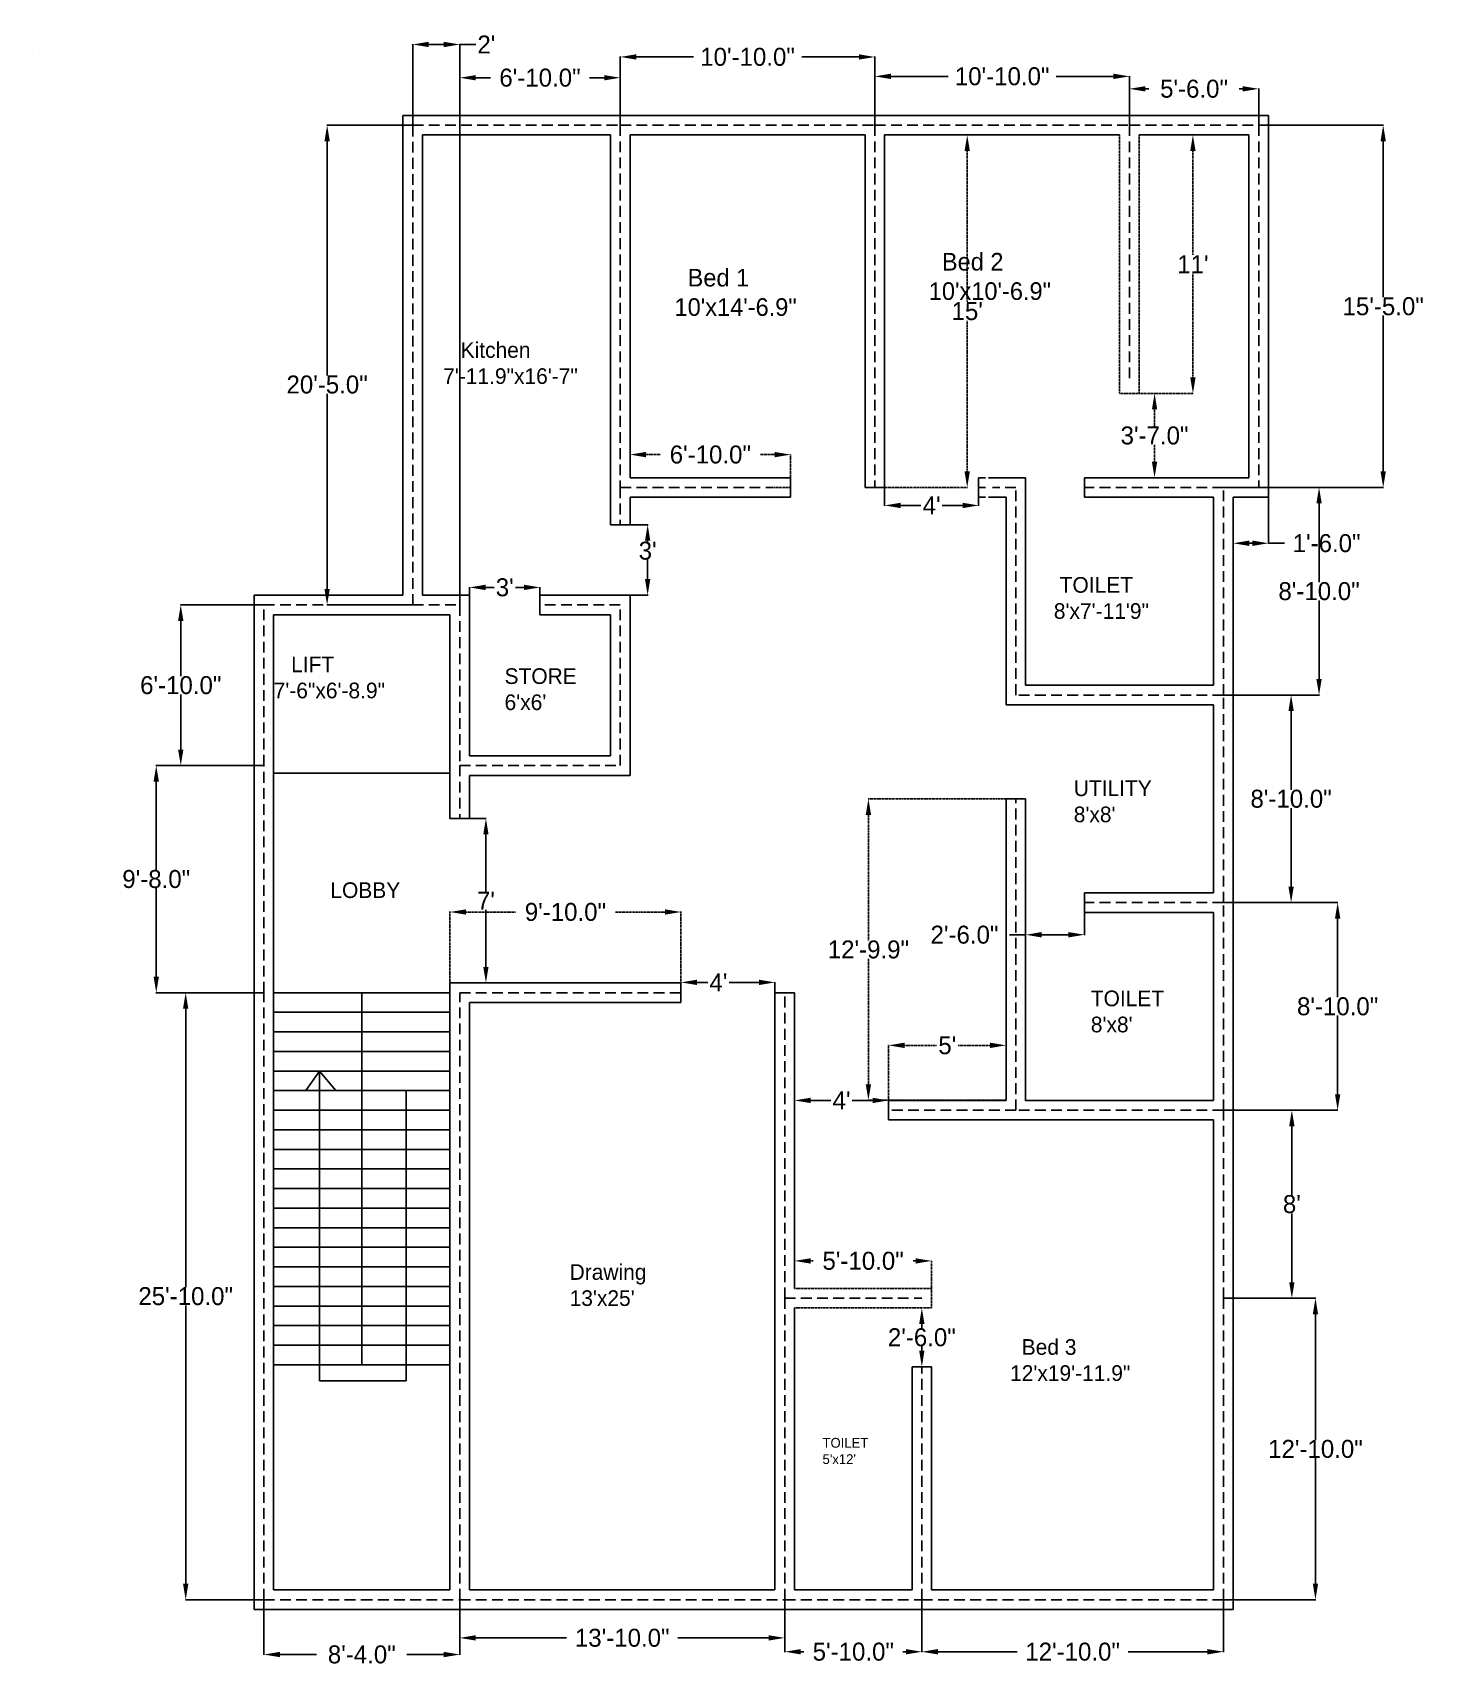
# Model space of a CAD drawing. Header units: inches. Extents: x -116 to 596, y -33 to 801.
import ezdxf

# ---------------------------------------------------------------- set-up
doc = ezdxf.new("R2010")
doc.units = ezdxf.units.IN
doc.header["$MEASUREMENT"] = 0
doc.linetypes.add('DASHED', pattern=[0.75, 0.5, -0.25])
doc.dimstyles.get("Standard").update_dxf_attribs({"dimtxt": 9.18, "dimasz": 8.18, "dimexe": 0.18, "dimexo": 0.0625, "dimgap": 0.09, "dimtad": 0, "dimtih": 1, "dimtoh": 1, "dimdec": 1, "dimzin": 0, "dimdsep": 46, "dimlunit": 3, "dimtxsty": 'Standard', "dimcen": 0.09, "dimadec": 0, "dimazin": 0, "dimtfac": 1, "dimtdec": 1, "dimtofl": 0, "dimtmove": 0, "dimatfit": 3, "dimfxl": 1, "dimtolj": 1, "dimtzin": 0, "dimarcsym": 0})

# ---------------------------------------------------------------- blocks, each defined once
blk = doc.blocks.new('*D1')
at = {"color": 0, "lineweight": -2}
for p, q in [((101.72, 509.28), (101.72, 778.63)), ((109.9, 778.45), (117.38, 778.45)), ((175.54, 778.45), (168.05, 778.45)), ((183.72, 754.28), (183.72, 778.63))]:
    blk.add_line(p, q, dxfattribs=at)
at = {"color": 0}
for points in [[(109.9, 779.81), (109.9, 777.09), (101.72, 778.45)], [(175.54, 779.81), (175.54, 777.09), (183.72, 778.45)]]:
    blk.add_solid(points, dxfattribs=at)
at = {"layer": 'Defpoints', "color": 0}
for p in [(101.72, 778.45), (183.72, 754.22), (101.72, 509.22)]:
    blk.add_point(p, dxfattribs=at)
at = {"color": 0, "insert": (142.72, 778.45), "char_height": 9.18, "attachment_point": 5}
blk.add_mtext('\\A1;6\'-10.0"', dxfattribs=at)
blk = doc.blocks.new('*D2')
at = {"color": 0, "lineweight": -2}
for p, q in [((183.72, 754.35), (183.72, 789.25)), ((191.9, 789.07), (221.09, 789.07)), ((305.54, 789.07), (276.35, 789.07)), ((313.72, 754.28), (313.72, 789.25))]:
    blk.add_line(p, q, dxfattribs=at)
at = {"color": 0}
for points in [[(191.9, 790.43), (191.9, 787.71), (183.72, 789.07)], [(305.54, 790.43), (305.54, 787.71), (313.72, 789.07)]]:
    blk.add_solid(points, dxfattribs=at)
at = {"layer": 'Defpoints', "color": 0}
for p in [(183.72, 789.07), (183.72, 754.28), (313.72, 754.22)]:
    blk.add_point(p, dxfattribs=at)
at = {"color": 0, "insert": (248.72, 789.07), "char_height": 9.18, "attachment_point": 5}
blk.add_mtext('\\A1;10\'-10.0"', dxfattribs=at)
blk = doc.blocks.new('*D3')
at = {"color": 0, "lineweight": -2}
for p, q in [((77.72, 754.28), (77.72, 795.62)), ((85.9, 795.44), (93.54, 795.44)), ((101.72, 509.28), (101.72, 795.62)), ((101.72, 795.44), (109.9, 795.44))]:
    blk.add_line(p, q, dxfattribs=at)
at = {"color": 0}
for points in [[(85.9, 796.81), (85.9, 794.08), (77.72, 795.44)], [(93.54, 796.81), (93.54, 794.08), (101.72, 795.44)]]:
    blk.add_solid(points, dxfattribs=at)
at = {"layer": 'Defpoints', "color": 0}
for p in [(101.72, 795.44), (77.72, 754.22), (101.72, 509.22)]:
    blk.add_point(p, dxfattribs=at)
at = {"color": 0, "insert": (115.34, 795.44), "char_height": 9.18, "attachment_point": 5}
blk.add_mtext("\\A1;2'", dxfattribs=at)
blk = doc.blocks.new('*D4')
at = {"color": 0, "lineweight": -2}
for p, q in [((313.72, 754.28), (313.72, 779.34)), ((321.9, 779.16), (351.09, 779.16)), ((435.54, 779.16), (406.35, 779.16)), ((443.72, 754.28), (443.72, 779.34))]:
    blk.add_line(p, q, dxfattribs=at)
at = {"color": 0}
for points in [[(321.9, 780.52), (321.9, 777.8), (313.72, 779.16)], [(435.54, 780.52), (435.54, 777.8), (443.72, 779.16)]]:
    blk.add_solid(points, dxfattribs=at)
at = {"layer": 'Defpoints', "color": 0}
for p in [(443.72, 779.16), (313.72, 754.22), (443.72, 754.22)]:
    blk.add_point(p, dxfattribs=at)
at = {"color": 0, "insert": (378.72, 779.16), "char_height": 9.18, "attachment_point": 5}
blk.add_mtext('\\A1;10\'-10.0"', dxfattribs=at)
blk = doc.blocks.new('*D5')
at = {"color": 0, "lineweight": -2}
for p, q in [((443.72, 754.35), (443.72, 772.97)), ((451.9, 772.79), (453.68, 772.79)), ((501.54, 772.79), (499.76, 772.79)), ((509.72, 754.28), (509.72, 772.97))]:
    blk.add_line(p, q, dxfattribs=at)
at = {"color": 0}
for points in [[(451.9, 774.15), (451.9, 771.42), (443.72, 772.79)], [(501.54, 774.15), (501.54, 771.42), (509.72, 772.79)]]:
    blk.add_solid(points, dxfattribs=at)
at = {"layer": 'Defpoints', "color": 0}
for p in [(509.72, 772.79), (443.72, 754.28), (509.72, 754.22)]:
    blk.add_point(p, dxfattribs=at)
at = {"color": 0, "insert": (476.72, 772.79), "char_height": 9.18, "attachment_point": 5}
blk.add_mtext('\\A1;5\'-6.0"', dxfattribs=at)
blk = doc.blocks.new('*D6')
at = {"color": 0, "lineweight": -2}
for p, q in [((509.78, 754.22), (573.49, 754.22)), ((573.31, 746.04), (573.31, 666.4)), ((573.31, 577.4), (573.31, 657.04)), ((509.78, 569.22), (573.49, 569.22))]:
    blk.add_line(p, q, dxfattribs=at)
at = {"color": 0}
for points in [[(571.95, 746.04), (574.68, 746.04), (573.31, 754.22)], [(571.95, 577.4), (574.68, 577.4), (573.31, 569.22)]]:
    blk.add_solid(points, dxfattribs=at)
at = {"layer": 'Defpoints', "color": 0}
for p in [(509.72, 754.22), (509.72, 569.22), (573.31, 569.22)]:
    blk.add_point(p, dxfattribs=at)
at = {"color": 0, "insert": (573.31, 661.72), "char_height": 9.18, "attachment_point": 5}
blk.add_mtext('\\A1;15\'-5.0"', dxfattribs=at)
blk = doc.blocks.new('*D7')
at = {"color": 0, "lineweight": -2}
for p, q in [((491.78, 569.22), (540.73, 569.22)), ((540.55, 561.04), (540.55, 520.9)), ((540.55, 471.4), (540.55, 511.54)), ((491.78, 463.22), (540.73, 463.22))]:
    blk.add_line(p, q, dxfattribs=at)
at = {"color": 0}
for points in [[(539.19, 561.04), (541.92, 561.04), (540.55, 569.22)], [(539.19, 471.4), (541.92, 471.4), (540.55, 463.22)]]:
    blk.add_solid(points, dxfattribs=at)
at = {"layer": 'Defpoints', "color": 0}
for p in [(491.72, 569.22), (491.72, 463.22), (540.55, 463.22)]:
    blk.add_point(p, dxfattribs=at)
at = {"color": 0, "insert": (540.55, 516.22), "char_height": 9.18, "attachment_point": 5}
blk.add_mtext('\\A1;8\'-10.0"', dxfattribs=at)
blk = doc.blocks.new('*D8')
at = {"color": 0, "lineweight": -2}
for p, q in [((491.84, 463.22), (526.45, 463.22)), ((526.27, 455.04), (526.27, 414.9)), ((526.27, 365.4), (526.27, 405.54)), ((491.78, 357.22), (526.45, 357.22))]:
    blk.add_line(p, q, dxfattribs=at)
at = {"color": 0}
for points in [[(524.91, 455.04), (527.64, 455.04), (526.27, 463.22)], [(524.91, 365.4), (527.64, 365.4), (526.27, 357.22)]]:
    blk.add_solid(points, dxfattribs=at)
at = {"layer": 'Defpoints', "color": 0}
for p in [(491.78, 463.22), (491.72, 357.22), (526.27, 357.22)]:
    blk.add_point(p, dxfattribs=at)
at = {"color": 0, "insert": (526.27, 410.22), "char_height": 9.18, "attachment_point": 5}
blk.add_mtext('\\A1;8\'-10.0"', dxfattribs=at)
blk = doc.blocks.new('*D9')
at = {"color": 0, "lineweight": -2}
for p, q in [((491.78, 357.22), (550.22, 357.22)), ((550.04, 349.04), (550.04, 308.9)), ((550.04, 259.4), (550.04, 299.54)), ((491.78, 251.22), (550.22, 251.22))]:
    blk.add_line(p, q, dxfattribs=at)
at = {"color": 0}
for points in [[(548.68, 349.04), (551.41, 349.04), (550.04, 357.22)], [(548.68, 259.4), (551.41, 259.4), (550.04, 251.22)]]:
    blk.add_solid(points, dxfattribs=at)
at = {"layer": 'Defpoints', "color": 0}
for p in [(491.72, 357.22), (491.72, 251.22), (550.04, 251.22)]:
    blk.add_point(p, dxfattribs=at)
at = {"color": 0, "insert": (550.04, 304.22), "char_height": 9.18, "attachment_point": 5}
blk.add_mtext('\\A1;8\'-10.0"', dxfattribs=at)
blk = doc.blocks.new('*D10')
at = {"color": 0, "lineweight": -2}
for p, q in [((491.84, 251.22), (526.84, 251.22)), ((526.66, 243.04), (526.66, 207.9)), ((526.66, 163.4), (526.66, 198.54)), ((491.78, 155.22), (526.84, 155.22))]:
    blk.add_line(p, q, dxfattribs=at)
at = {"color": 0}
for points in [[(525.3, 243.04), (528.03, 243.04), (526.66, 251.22)], [(525.3, 163.4), (528.03, 163.4), (526.66, 155.22)]]:
    blk.add_solid(points, dxfattribs=at)
at = {"layer": 'Defpoints', "color": 0}
for p in [(491.78, 251.22), (491.72, 155.22), (526.66, 155.22)]:
    blk.add_point(p, dxfattribs=at)
at = {"color": 0, "insert": (526.66, 203.22), "char_height": 9.18, "attachment_point": 5}
blk.add_mtext("\\A1;8'", dxfattribs=at)
blk = doc.blocks.new('*D11')
at = {"color": 0, "lineweight": -2}
for p, q in [((491.84, 155.22), (538.89, 155.22)), ((538.71, 147.04), (538.71, 82.9)), ((538.71, 9.4), (538.71, 73.54)), ((491.78, 1.22), (538.89, 1.22))]:
    blk.add_line(p, q, dxfattribs=at)
at = {"color": 0}
for points in [[(537.35, 147.04), (540.07, 147.04), (538.71, 155.22)], [(537.35, 9.4), (540.07, 9.4), (538.71, 1.22)]]:
    blk.add_solid(points, dxfattribs=at)
at = {"layer": 'Defpoints', "color": 0}
for p in [(491.78, 155.22), (491.72, 1.22), (538.71, 1.22)]:
    blk.add_point(p, dxfattribs=at)
at = {"color": 0, "insert": (538.71, 78.22), "char_height": 9.18, "attachment_point": 5}
blk.add_mtext('\\A1;12\'-10.0"', dxfattribs=at)
blk = doc.blocks.new('*D12')
at = {"color": 0, "lineweight": -2}
for p, q in [((337.72, 1.16), (337.72, -25.51)), ((491.72, 1.16), (491.72, -25.51)), ((345.9, -25.33), (386.32, -25.33)), ((483.54, -25.33), (443.11, -25.33))]:
    blk.add_line(p, q, dxfattribs=at)
at = {"color": 0}
for points in [[(345.9, -23.96), (345.9, -26.69), (337.72, -25.33)], [(483.54, -23.96), (483.54, -26.69), (491.72, -25.33)]]:
    blk.add_solid(points, dxfattribs=at)
at = {"layer": 'Defpoints', "color": 0}
for p in [(337.72, 1.22), (491.72, 1.22), (491.72, -25.33)]:
    blk.add_point(p, dxfattribs=at)
at = {"color": 0, "insert": (414.72, -25.33), "char_height": 9.18, "attachment_point": 5}
blk.add_mtext('\\A1;12\'-10.0"', dxfattribs=at)
blk = doc.blocks.new('*D13')
at = {"color": 0, "lineweight": -2}
for p, q in [((267.72, 1.16), (267.72, -25.51)), ((337.72, 1.1), (337.72, -25.51)), ((275.9, -25.33), (277.38, -25.33)), ((329.54, -25.33), (328.05, -25.33))]:
    blk.add_line(p, q, dxfattribs=at)
at = {"color": 0}
for points in [[(275.9, -23.96), (275.9, -26.69), (267.72, -25.33)], [(329.54, -23.96), (329.54, -26.69), (337.72, -25.33)]]:
    blk.add_solid(points, dxfattribs=at)
at = {"layer": 'Defpoints', "color": 0}
for p in [(267.72, 1.22), (337.72, 1.16), (337.72, -25.33)]:
    blk.add_point(p, dxfattribs=at)
at = {"color": 0, "insert": (302.72, -25.33), "char_height": 9.18, "attachment_point": 5}
blk.add_mtext('\\A1;5\'-10.0"', dxfattribs=at)
blk = doc.blocks.new('*D14')
at = {"color": 0, "lineweight": -2}
for p, q in [((101.72, 1.16), (101.72, -18.43)), ((267.72, 1.1), (267.72, -18.43)), ((109.9, -18.25), (156.32, -18.25)), ((259.54, -18.25), (213.11, -18.25))]:
    blk.add_line(p, q, dxfattribs=at)
at = {"color": 0}
for points in [[(109.9, -16.89), (109.9, -19.61), (101.72, -18.25)], [(259.54, -16.89), (259.54, -19.61), (267.72, -18.25)]]:
    blk.add_solid(points, dxfattribs=at)
at = {"layer": 'Defpoints', "color": 0}
for p in [(101.72, 1.22), (267.72, 1.16), (267.72, -18.25)]:
    blk.add_point(p, dxfattribs=at)
at = {"color": 0, "insert": (184.72, -18.25), "char_height": 9.18, "attachment_point": 5}
blk.add_mtext('\\A1;13\'-10.0"', dxfattribs=at)
blk = doc.blocks.new('*D15')
at = {"color": 0, "lineweight": -2}
for p, q in [((1.72, 1.16), (1.72, -26.92)), ((101.72, 1.16), (101.72, -26.92)), ((9.9, -26.74), (28.68, -26.74)), ((93.54, -26.74), (74.76, -26.74))]:
    blk.add_line(p, q, dxfattribs=at)
at = {"color": 0}
for points in [[(9.9, -25.38), (9.9, -28.11), (1.72, -26.74)], [(93.54, -25.38), (93.54, -28.11), (101.72, -26.74)]]:
    blk.add_solid(points, dxfattribs=at)
at = {"layer": 'Defpoints', "color": 0}
for p in [(1.72, 1.22), (101.72, 1.22), (101.72, -26.74)]:
    blk.add_point(p, dxfattribs=at)
at = {"color": 0, "insert": (51.72, -26.74), "char_height": 9.18, "attachment_point": 5}
blk.add_mtext('\\A1;8\'-4.0"', dxfattribs=at)
blk = doc.blocks.new('*D16')
at = {"color": 0, "lineweight": -2}
for p, q in [((1.65, 311.22), (-38.38, 311.22)), ((-38.2, 303.04), (-38.2, 160.9)), ((-38.2, 9.4), (-38.2, 151.54)), ((1.65, 1.22), (-38.38, 1.22))]:
    blk.add_line(p, q, dxfattribs=at)
at = {"color": 0}
for points in [[(-39.57, 303.04), (-36.84, 303.04), (-38.2, 311.22)], [(-39.57, 9.4), (-36.84, 9.4), (-38.2, 1.22)]]:
    blk.add_solid(points, dxfattribs=at)
at = {"layer": 'Defpoints', "color": 0}
for p in [(-38.2, 311.22), (1.72, 311.22), (1.72, 1.22)]:
    blk.add_point(p, dxfattribs=at)
at = {"color": 0, "insert": (-38.2, 156.22), "char_height": 9.18, "attachment_point": 5}
blk.add_mtext('\\A1;25\'-10.0"', dxfattribs=at)
blk = doc.blocks.new('*D17')
at = {"color": 0, "lineweight": -2}
for p, q in [((1.65, 427.22), (-53.41, 427.22)), ((-53.23, 419.04), (-53.23, 373.9)), ((-53.23, 319.4), (-53.23, 364.54)), ((1.59, 311.22), (-53.41, 311.22))]:
    blk.add_line(p, q, dxfattribs=at)
at = {"color": 0}
for points in [[(-54.59, 419.04), (-51.86, 419.04), (-53.23, 427.22)], [(-54.59, 319.4), (-51.86, 319.4), (-53.23, 311.22)]]:
    blk.add_solid(points, dxfattribs=at)
at = {"layer": 'Defpoints', "color": 0}
for p in [(-53.23, 427.22), (1.72, 427.22), (1.65, 311.22)]:
    blk.add_point(p, dxfattribs=at)
at = {"color": 0, "insert": (-53.23, 369.22), "char_height": 9.18, "attachment_point": 5}
blk.add_mtext('\\A1;9\'-8.0"', dxfattribs=at)
blk = doc.blocks.new('*D18')
at = {"color": 0, "lineweight": -2}
for p, q in [((1.65, 509.22), (-40.9, 509.22)), ((-40.72, 501.04), (-40.72, 472.9)), ((-40.72, 435.4), (-40.72, 463.54)), ((1.59, 427.22), (-40.9, 427.22))]:
    blk.add_line(p, q, dxfattribs=at)
at = {"color": 0}
for points in [[(-42.09, 501.04), (-39.36, 501.04), (-40.72, 509.22)], [(-42.09, 435.4), (-39.36, 435.4), (-40.72, 427.22)]]:
    blk.add_solid(points, dxfattribs=at)
at = {"layer": 'Defpoints', "color": 0}
for p in [(-40.72, 509.22), (1.72, 509.22), (1.65, 427.22)]:
    blk.add_point(p, dxfattribs=at)
at = {"color": 0, "insert": (-40.72, 468.22), "char_height": 9.18, "attachment_point": 5}
blk.add_mtext('\\A1;6\'-10.0"', dxfattribs=at)
blk = doc.blocks.new('*D19')
at = {"color": 0, "lineweight": -2}
for p, q in [((77.65, 754.22), (33.84, 754.22)), ((34.02, 746.04), (34.02, 626.43)), ((34.02, 517.4), (34.02, 617.07)), ((77.65, 509.22), (33.84, 509.22))]:
    blk.add_line(p, q, dxfattribs=at)
at = {"color": 0}
for points in [[(32.66, 746.04), (35.39, 746.04), (34.02, 754.22)], [(32.66, 517.4), (35.39, 517.4), (34.02, 509.22)]]:
    blk.add_solid(points, dxfattribs=at)
at = {"layer": 'Defpoints', "color": 0}
for p in [(77.72, 754.22), (34.02, 509.22), (77.72, 509.22)]:
    blk.add_point(p, dxfattribs=at)
at = {"color": 0, "insert": (34.02, 621.75), "char_height": 9.18, "attachment_point": 5}
blk.add_mtext('\\A1;20\'-5.0"', dxfattribs=at)
blk = doc.blocks.new('*D21')
at = {"color": 0, "lineweight": -2}
for p, q in [((390.72, 410.16), (390.72, 340.63)), ((420.72, 352.16), (420.72, 340.63)), ((390.72, 340.81), (382.54, 340.81)), ((412.54, 340.81), (398.9, 340.81))]:
    blk.add_line(p, q, dxfattribs=at)
at = {"color": 0}
for points in [[(398.9, 342.18), (398.9, 339.45), (390.72, 340.81)], [(412.54, 342.18), (412.54, 339.45), (420.72, 340.81)]]:
    blk.add_solid(points, dxfattribs=at)
at = {"layer": 'Defpoints', "color": 0}
for p in [(390.72, 410.22), (420.72, 352.22), (390.72, 340.81)]:
    blk.add_point(p, dxfattribs=at)
at = {"color": 0, "insert": (359.5, 340.81), "char_height": 9.18, "attachment_point": 5}
blk.add_mtext('\\A1;2\'-6.0"', dxfattribs=at)
blk = doc.blocks.new('*D23')
at = {"color": 0, "lineweight": -2}
for p, q in [((214.72, 316.28), (214.72, 316.66)), ((222.9, 316.48), (228.41, 316.48)), ((254.54, 316.48), (239.3, 316.48)), ((262.72, 311.28), (262.72, 316.66))]:
    blk.add_line(p, q, dxfattribs=at)
at = {"color": 0}
for points in [[(222.9, 317.85), (222.9, 315.12), (214.72, 316.48)], [(254.54, 317.85), (254.54, 315.12), (262.72, 316.48)]]:
    blk.add_solid(points, dxfattribs=at)
at = {"layer": 'Defpoints', "color": 0}
for p in [(214.72, 316.22), (262.72, 316.48), (262.72, 311.22)]:
    blk.add_point(p, dxfattribs=at)
at = {"color": 0, "insert": (233.86, 316.48), "char_height": 9.18, "attachment_point": 5}
blk.add_mtext("\\A1;4'", dxfattribs=at)
blk = doc.blocks.new('*D24')
at = {"color": 0, "lineweight": -2}
for p, q in [((272.72, 311.16), (272.72, 256.04)), ((280.9, 256.22), (291.27, 256.22)), ((312.54, 256.22), (302.16, 256.22)), ((320.72, 256.28), (320.72, 256.4))]:
    blk.add_line(p, q, dxfattribs=at)
at = {"color": 0}
for points in [[(280.9, 257.58), (280.9, 254.86), (272.72, 256.22)], [(312.54, 257.58), (312.54, 254.86), (320.72, 256.22)]]:
    blk.add_solid(points, dxfattribs=at)
at = {"layer": 'Defpoints', "color": 0}
for p in [(272.72, 311.22), (320.72, 256.22), (320.72, 256.22)]:
    blk.add_point(p, dxfattribs=at)
at = {"color": 0, "insert": (296.72, 256.22), "char_height": 9.18, "attachment_point": 5}
blk.add_mtext("\\A1;4'", dxfattribs=at)
blk = doc.blocks.new('*D25')
at = {"color": 0, "lineweight": -2}
for p, q in [((337.65, 150.22), (337.54, 150.22)), ((337.72, 142.04), (337.72, 139.9)), ((337.72, 128.4), (337.72, 130.54)), ((332.78, 120.22), (337.9, 120.22))]:
    blk.add_line(p, q, dxfattribs=at)
at = {"color": 0}
for points in [[(336.35, 142.04), (339.08, 142.04), (337.72, 150.22)], [(336.35, 128.4), (339.08, 128.4), (337.72, 120.22)]]:
    blk.add_solid(points, dxfattribs=at)
at = {"layer": 'Defpoints', "color": 0}
for p in [(337.72, 150.22), (337.72, 150.22), (332.72, 120.22)]:
    blk.add_point(p, dxfattribs=at)
at = {"color": 0, "insert": (337.72, 135.22), "char_height": 9.18, "attachment_point": 5}
blk.add_mtext('\\A1;2\'-6.0"', dxfattribs=at)
blk = doc.blocks.new('*D26')
at = {"color": 0, "lineweight": -2}
for p, q in [((106.72, 514.28), (106.72, 518.37)), ((114.9, 518.19), (119.27, 518.19)), ((134.54, 518.19), (130.16, 518.19)), ((142.72, 514.28), (142.72, 518.37))]:
    blk.add_line(p, q, dxfattribs=at)
at = {"color": 0}
for points in [[(114.9, 519.56), (114.9, 516.83), (106.72, 518.19)], [(134.54, 519.56), (134.54, 516.83), (142.72, 518.19)]]:
    blk.add_solid(points, dxfattribs=at)
at = {"layer": 'Defpoints', "color": 0}
for p in [(142.72, 518.19), (106.72, 514.22), (142.72, 514.22)]:
    blk.add_point(p, dxfattribs=at)
at = {"color": 0, "insert": (124.72, 518.19), "char_height": 9.18, "attachment_point": 5}
blk.add_mtext("\\A1;3'", dxfattribs=at)
blk = doc.blocks.new('*D27')
at = {"color": 0, "lineweight": -2}
for p, q in [((178.78, 550.22), (197.88, 550.22)), ((197.7, 542.04), (197.7, 541.58)), ((197.7, 522.4), (197.7, 532.22)), ((188.78, 514.22), (197.88, 514.22))]:
    blk.add_line(p, q, dxfattribs=at)
at = {"color": 0}
for points in [[(196.33, 542.04), (199.06, 542.04), (197.7, 550.22)], [(196.33, 522.4), (199.06, 522.4), (197.7, 514.22)]]:
    blk.add_solid(points, dxfattribs=at)
at = {"layer": 'Defpoints', "color": 0}
for p in [(178.72, 550.22), (188.72, 514.22), (197.7, 514.22)]:
    blk.add_point(p, dxfattribs=at)
at = {"color": 0, "insert": (197.7, 536.9), "char_height": 9.18, "attachment_point": 5}
blk.add_mtext("\\A1;3'", dxfattribs=at)
blk = doc.blocks.new('*D29')
at = {"color": 0, "lineweight": -2}
for p, q in [((318.72, 569.16), (318.72, 559.87)), ((326.9, 560.05), (337.27, 560.05)), ((358.54, 560.05), (348.16, 560.05)), ((366.72, 564.16), (366.72, 559.87))]:
    blk.add_line(p, q, dxfattribs=at)
at = {"color": 0}
for points in [[(326.9, 561.41), (326.9, 558.69), (318.72, 560.05)], [(358.54, 561.41), (358.54, 558.69), (366.72, 560.05)]]:
    blk.add_solid(points, dxfattribs=at)
at = {"layer": 'Defpoints', "color": 0}
for p in [(318.72, 569.22), (366.72, 564.22), (366.72, 560.05)]:
    blk.add_point(p, dxfattribs=at)
at = {"color": 0, "insert": (342.72, 560.05), "char_height": 9.18, "attachment_point": 5}
blk.add_mtext("\\A1;4'", dxfattribs=at)
blk = doc.blocks.new('*D30')
at = {"color": 0, "lineweight": -2}
for p, q in [((106.78, 400.22), (115.29, 400.22)), ((115.11, 392.04), (115.11, 362.9)), ((115.11, 324.4), (115.11, 353.54)), ((96.78, 316.22), (115.29, 316.22))]:
    blk.add_line(p, q, dxfattribs=at)
at = {"color": 0}
for points in [[(113.75, 392.04), (116.48, 392.04), (115.11, 400.22)], [(113.75, 324.4), (116.48, 324.4), (115.11, 316.22)]]:
    blk.add_solid(points, dxfattribs=at)
at = {"layer": 'Defpoints', "color": 0}
for p in [(106.72, 400.22), (96.72, 316.22), (115.11, 316.22)]:
    blk.add_point(p, dxfattribs=at)
at = {"color": 0, "insert": (115.11, 358.22), "char_height": 9.18, "attachment_point": 5}
blk.add_mtext("\\A1;7'", dxfattribs=at)
blk = doc.blocks.new('*D33')
at = {"color": 0, "lineweight": -2}
for p, q in [((496.72, 564.16), (496.72, 540.55)), ((514.72, 564.16), (514.72, 540.55)), ((504.9, 540.73), (506.54, 540.73)), ((514.72, 540.73), (522.9, 540.73))]:
    blk.add_line(p, q, dxfattribs=at)
at = {"color": 0}
for points in [[(504.9, 542.1), (504.9, 539.37), (496.72, 540.73)], [(506.54, 542.1), (506.54, 539.37), (514.72, 540.73)]]:
    blk.add_solid(points, dxfattribs=at)
at = {"layer": 'Defpoints', "color": 0}
for p in [(496.72, 564.22), (514.72, 564.22), (514.72, 540.73)]:
    blk.add_point(p, dxfattribs=at)
at = {"color": 0, "insert": (544.41, 540.73), "char_height": 9.18, "attachment_point": 5}
blk.add_mtext('\\A1;1\'-6.0"', dxfattribs=at)
blk = doc.blocks.new('*D35')
at = {"color": 0, "linetype": 'DASHED', "lineweight": -2}
for p, q in [((188.72, 574.28), (188.72, 586.18)), ((196.9, 586), (204.38, 586)), ((262.54, 586), (255.05, 586)), ((270.72, 574.28), (270.72, 586.18))]:
    blk.add_line(p, q, dxfattribs=at)
at = {"color": 0, "linetype": 'DASHED'}
for points in [[(196.9, 587.36), (196.9, 584.64), (188.72, 586)], [(262.54, 587.36), (262.54, 584.64), (270.72, 586)]]:
    blk.add_solid(points, dxfattribs=at)
at = {"layer": 'Defpoints', "color": 0, "linetype": 'DASHED'}
for p in [(270.72, 586), (188.72, 574.22), (270.72, 574.22)]:
    blk.add_point(p, dxfattribs=at)
at = {"color": 0, "linetype": 'DASHED', "insert": (229.72, 586), "char_height": 9.18, "attachment_point": 5}
blk.add_mtext('\\A1;6\'-10.0"', dxfattribs=at)
blk = doc.blocks.new('*D37')
at = {"color": 0, "linetype": 'DASHED', "lineweight": -2}
for p, q in [((318.78, 749.22), (361.06, 749.22)), ((360.88, 741.04), (360.88, 663.9)), ((360.88, 577.4), (360.88, 654.54)), ((318.78, 569.22), (361.06, 569.22))]:
    blk.add_line(p, q, dxfattribs=at)
at = {"color": 0, "linetype": 'DASHED'}
for points in [[(359.52, 741.04), (362.25, 741.04), (360.88, 749.22)], [(359.52, 577.4), (362.25, 577.4), (360.88, 569.22)]]:
    blk.add_solid(points, dxfattribs=at)
at = {"layer": 'Defpoints', "color": 0, "linetype": 'DASHED'}
for p in [(318.72, 749.22), (318.72, 569.22), (360.88, 569.22)]:
    blk.add_point(p, dxfattribs=at)
at = {"color": 0, "linetype": 'DASHED', "insert": (360.88, 659.22), "char_height": 9.18, "attachment_point": 5}
blk.add_mtext("\\A1;15'", dxfattribs=at)
blk = doc.blocks.new('*D38')
at = {"color": 0, "linetype": 'DASHED', "lineweight": -2}
for p, q in [((448.78, 749.22), (476.31, 749.22)), ((476.13, 741.04), (476.13, 687.9)), ((476.13, 625.4), (476.13, 678.54)), ((448.78, 617.22), (476.31, 617.22))]:
    blk.add_line(p, q, dxfattribs=at)
at = {"color": 0, "linetype": 'DASHED'}
for points in [[(474.77, 741.04), (477.5, 741.04), (476.13, 749.22)], [(474.77, 625.4), (477.5, 625.4), (476.13, 617.22)]]:
    blk.add_solid(points, dxfattribs=at)
at = {"layer": 'Defpoints', "color": 0, "linetype": 'DASHED'}
for p in [(448.72, 749.22), (448.72, 617.22), (476.13, 617.22)]:
    blk.add_point(p, dxfattribs=at)
at = {"color": 0, "linetype": 'DASHED', "insert": (476.13, 683.22), "char_height": 9.18, "attachment_point": 5}
blk.add_mtext("\\A1;11'", dxfattribs=at)
blk = doc.blocks.new('*D39')
at = {"color": 0, "linetype": 'DASHED', "lineweight": -2}
for p, q in [((448.78, 617.22), (456.73, 617.22)), ((456.55, 609.04), (456.55, 600.4)), ((456.55, 582.4), (456.55, 591.04)), ((420.78, 574.22), (456.73, 574.22))]:
    blk.add_line(p, q, dxfattribs=at)
at = {"color": 0, "linetype": 'DASHED'}
for points in [[(455.19, 609.04), (457.91, 609.04), (456.55, 617.22)], [(455.19, 582.4), (457.91, 582.4), (456.55, 574.22)]]:
    blk.add_solid(points, dxfattribs=at)
at = {"layer": 'Defpoints', "color": 0, "linetype": 'DASHED'}
for p in [(448.72, 617.22), (420.72, 574.22), (456.55, 574.22)]:
    blk.add_point(p, dxfattribs=at)
at = {"color": 0, "linetype": 'DASHED', "insert": (456.55, 595.72), "char_height": 9.18, "attachment_point": 5}
blk.add_mtext('\\A1;3\'-7.0"', dxfattribs=at)
blk = doc.blocks.new('*D41')
at = {"color": 0, "linetype": 'DASHED', "lineweight": -2}
for p, q in [((272.72, 160.28), (272.72, 174.44)), ((280.9, 174.26), (282.38, 174.26)), ((334.54, 174.26), (333.05, 174.26)), ((342.72, 160.28), (342.72, 174.44))]:
    blk.add_line(p, q, dxfattribs=at)
at = {"color": 0, "linetype": 'DASHED'}
for points in [[(280.9, 175.62), (280.9, 172.89), (272.72, 174.26)], [(334.54, 175.62), (334.54, 172.89), (342.72, 174.26)]]:
    blk.add_solid(points, dxfattribs=at)
at = {"layer": 'Defpoints', "color": 0, "linetype": 'DASHED'}
for p in [(342.72, 174.26), (272.72, 160.22), (342.72, 160.22)]:
    blk.add_point(p, dxfattribs=at)
at = {"color": 0, "linetype": 'DASHED', "insert": (307.72, 174.26), "char_height": 9.18, "attachment_point": 5}
blk.add_mtext('\\A1;5\'-10.0"', dxfattribs=at)
blk = doc.blocks.new('*D42')
at = {"color": 0, "linetype": 'DASHED', "lineweight": -2}
for p, q in [((96.72, 311.28), (96.72, 352.61)), ((104.9, 352.43), (130.38, 352.43)), ((206.54, 352.43), (181.05, 352.43)), ((214.72, 316.35), (214.72, 352.61))]:
    blk.add_line(p, q, dxfattribs=at)
at = {"color": 0, "linetype": 'DASHED'}
for points in [[(104.9, 353.8), (104.9, 351.07), (96.72, 352.43)], [(206.54, 353.8), (206.54, 351.07), (214.72, 352.43)]]:
    blk.add_solid(points, dxfattribs=at)
at = {"layer": 'Defpoints', "color": 0, "linetype": 'DASHED'}
for p in [(214.72, 352.43), (96.72, 311.22), (214.72, 316.28)]:
    blk.add_point(p, dxfattribs=at)
at = {"color": 0, "linetype": 'DASHED', "insert": (155.72, 352.43), "char_height": 9.18, "attachment_point": 5}
blk.add_mtext('\\A1;9\'-10.0"', dxfattribs=at)
blk = doc.blocks.new('*D43')
at = {"color": 0, "linetype": 'DASHED', "lineweight": -2}
for p, q in [((320.72, 256.46), (320.72, 284.52)), ((328.9, 284.34), (345.27, 284.34)), ((372.54, 284.34), (356.16, 284.34)), ((380.72, 256.28), (380.72, 284.52))]:
    blk.add_line(p, q, dxfattribs=at)
at = {"color": 0, "linetype": 'DASHED'}
for points in [[(328.9, 285.7), (328.9, 282.97), (320.72, 284.34)], [(372.54, 285.7), (372.54, 282.97), (380.72, 284.34)]]:
    blk.add_solid(points, dxfattribs=at)
at = {"layer": 'Defpoints', "color": 0, "linetype": 'DASHED'}
for p in [(320.72, 284.34), (320.72, 256.4), (380.72, 256.22)]:
    blk.add_point(p, dxfattribs=at)
at = {"color": 0, "linetype": 'DASHED', "insert": (350.72, 284.34), "char_height": 9.18, "attachment_point": 5}
blk.add_mtext("\\A1;5'", dxfattribs=at)
blk = doc.blocks.new('*D44')
at = {"color": 0, "linetype": 'DASHED', "lineweight": -2}
for p, q in [((380.59, 410.22), (310.25, 410.22)), ((310.43, 402.04), (310.43, 337.93)), ((310.43, 264.46), (310.43, 328.57)), ((380.65, 256.28), (310.25, 256.28))]:
    blk.add_line(p, q, dxfattribs=at)
at = {"color": 0, "linetype": 'DASHED'}
for points in [[(309.06, 402.04), (311.79, 402.04), (310.43, 410.22)], [(309.06, 264.46), (311.79, 264.46), (310.43, 256.28)]]:
    blk.add_solid(points, dxfattribs=at)
at = {"layer": 'Defpoints', "color": 0, "linetype": 'DASHED'}
for p in [(380.65, 410.22), (310.43, 256.28), (380.72, 256.28)]:
    blk.add_point(p, dxfattribs=at)
at = {"color": 0, "linetype": 'DASHED', "insert": (310.43, 333.25), "char_height": 9.18, "attachment_point": 5}
blk.add_mtext('\\A1;12\'-9.9"', dxfattribs=at)

msp = doc.modelspace()

# ---------------------------------------------------------------- linework, layer by layer
at = {"linetype": 'DASHED'}
for p, q in [((-116.34, 792.11), (-116.34, 792.11)), ((438.72, 749.22), (438.72, 617.22)), ((448.72, 749.22), (448.72, 617.22)), ((438.72, 617.22), (448.72, 617.22)), ((260.72, 569.22), (270.72, 569.22)), ((272.72, 160.22), (342.72, 160.22)), ((342.72, 150.22), (342.72, 160.22)), ((272.72, 150.22), (342.72, 150.22))]:
    msp.add_line(p, q, dxfattribs=at)
for p, q in [((72.72, 754.22), (72.72, 759.22)), ((77.72, 759.22), (72.72, 759.22)), ((77.72, 759.22), (183.72, 759.22)), ((183.72, 759.22), (313.72, 759.22)), ((313.72, 759.22), (443.72, 759.22)), ((443.72, 759.22), (509.72, 759.22)), ((509.72, 759.22), (514.72, 759.22)), ((514.72, 754.22), (514.72, 759.22)), ((72.72, 754.22), (72.72, 514.22)), ((514.72, 754.22), (514.72, 569.22)), ((82.72, 749.22), (82.72, 514.22)), ((82.72, 749.22), (178.72, 749.22)), ((178.72, 749.22), (178.72, 569.22)), ((188.72, 749.22), (188.72, 574.22)), ((188.72, 749.22), (188.72, 574.22)), ((188.72, 749.22), (308.72, 749.22)), ((308.72, 749.22), (308.72, 569.22)), ((318.72, 749.22), (318.72, 569.22)), ((318.72, 749.22), (318.72, 569.22)), ((318.72, 749.22), (438.72, 749.22)), ((448.72, 749.22), (504.72, 749.22)), ((504.72, 749.22), (504.72, 574.22)), ((178.72, 569.22), (178.72, 550.22)), ((188.72, 574.22), (270.72, 574.22)), ((270.72, 564.22), (270.72, 574.22)), ((308.72, 569.22), (318.72, 569.22)), ((370.22, 574.22), (366.72, 574.22)), ((366.72, 574.22), (366.72, 564.22)), ((370.22, 569.22), (366.72, 569.22)), ((385.72, 574.22), (373.72, 574.22)), ((385.72, 574.22), (390.72, 574.22)), ((390.72, 569.22), (390.72, 574.22)), ((390.72, 468.22), (390.72, 569.22)), ((491.72, 574.22), (420.72, 574.22)), ((420.72, 574.22), (420.72, 564.22)), ((491.72, 574.22), (486.72, 574.22)), ((504.72, 574.22), (491.72, 574.22)), ((514.72, 569.22), (514.72, 564.22)), ((188.72, 564.22), (188.72, 550.22)), ((188.72, 564.22), (270.72, 564.22)), ((370.22, 564.22), (366.72, 564.22)), ((380.72, 564.22), (373.72, 564.22)), ((380.72, 463.22), (380.72, 564.22)), ((486.72, 564.22), (420.72, 564.22)), ((509.72, 564.22), (496.72, 564.22)), ((509.72, 564.22), (514.72, 564.22)), ((178.72, 550.22), (188.72, 550.22)), ((-3.28, 509.22), (-3.28, 514.22)), ((1.72, 514.22), (-3.28, 514.22)), ((-3.28, 427.22), (-3.28, 509.22)), ((1.72, 514.22), (72.72, 514.22)), ((82.72, 514.22), (101.72, 514.22)), ((82.72, 514.22), (101.72, 514.22)), ((82.72, 514.22), (101.72, 514.22)), ((101.72, 514.22), (106.72, 514.22)), ((106.72, 509.22), (106.72, 514.22)), ((106.72, 509.22), (106.72, 432.22)), ((183.72, 514.22), (142.72, 514.22)), ((142.72, 514.22), (142.72, 504.22)), ((183.72, 514.22), (188.72, 514.22)), ((188.72, 509.22), (188.72, 514.22)), ((188.72, 427.22), (188.72, 509.22)), ((6.72, 427.22), (6.72, 504.22)), ((6.72, 504.22), (77.72, 504.22)), ((77.72, 504.22), (96.72, 504.22)), ((96.72, 504.22), (96.72, 427.22)), ((178.72, 504.22), (142.72, 504.22)), ((178.72, 432.22), (178.72, 504.22)), ((486.72, 468.22), (390.72, 468.22)), ((380.72, 463.22), (380.72, 458.22)), ((496.72, 357.22), (496.72, 463.22)), ((385.72, 458.22), (380.72, 458.22)), ((486.72, 458.22), (385.72, 458.22)), ((486.72, 362.22), (486.72, 458.22)), ((-3.28, 311.22), (-3.28, 427.22)), ((6.72, 311.22), (6.72, 427.22)), ((96.72, 427.22), (96.72, 400.22)), ((106.72, 432.22), (178.72, 432.22)), ((106.72, 432.22), (178.72, 432.22)), ((188.72, 427.22), (188.72, 422.22)), ((96.72, 423.3), (7.02, 423.3)), ((106.72, 422.22), (106.72, 400.22)), ((106.72, 422.22), (106.72, 400.22)), ((106.72, 422.22), (183.72, 422.22)), ((183.72, 422.22), (188.72, 422.22)), ((380.72, 256.22), (380.72, 410.22)), ((380.72, 410.22), (390.72, 410.22)), ((390.72, 256.22), (390.72, 410.22)), ((96.72, 400.22), (106.72, 400.22)), ((486.72, 362.22), (420.72, 362.22)), ((420.72, 362.22), (420.72, 352.22)), ((486.72, 352.22), (420.72, 352.22)), ((486.72, 256.22), (486.72, 352.22)), ((496.72, 251.22), (496.72, 357.22)), ((-3.28, 1.22), (-3.28, 311.22)), ((6.72, 6.22), (6.72, 311.22)), ((6.72, 311.22), (96.72, 311.22)), ((51.72, 121.22), (51.72, 311.22)), ((96.72, 311.22), (96.72, 316.22)), ((101.72, 316.22), (96.72, 316.22)), ((96.72, 6.22), (96.72, 311.22)), ((101.72, 316.22), (214.72, 316.22)), ((214.72, 316.22), (214.72, 306.22)), ((262.72, 155.22), (262.72, 311.22)), ((262.72, 311.22), (272.72, 311.22)), ((272.72, 160.22), (272.72, 311.22)), ((6.72, 301.22), (96.72, 301.22)), ((6.72, 301.22), (96.72, 301.22)), ((106.72, 6.22), (106.72, 306.22)), ((106.72, 306.22), (214.72, 306.22)), ((6.72, 291.22), (96.72, 291.22)), ((6.72, 281.22), (96.72, 281.22)), ((6.72, 271.22), (96.72, 271.22)), ((30.16, 271.22), (23.08, 261.22)), ((30.16, 112.95), (30.16, 271.22)), ((30.16, 271.22), (38.48, 261.22)), ((6.72, 261.22), (96.72, 261.22)), ((74.41, 261.22), (74.41, 112.95)), ((6.72, 251.22), (96.72, 251.22)), ((380.72, 256.22), (320.72, 256.22)), ((320.72, 256.22), (320.72, 246.22)), ((486.72, 256.22), (390.72, 256.22)), ((496.72, 155.22), (496.72, 251.22)), ((385.72, 246.22), (320.72, 246.22)), ((385.72, 246.22), (320.72, 246.22)), ((385.72, 246.22), (320.72, 246.22)), ((385.72, 246.22), (320.72, 246.22)), ((385.72, 246.22), (320.72, 246.22)), ((486.72, 246.22), (385.72, 246.22)), ((486.72, 155.22), (486.72, 246.22)), ((6.72, 241.22), (96.72, 241.22)), ((6.72, 231.22), (96.72, 231.22)), ((6.72, 221.22), (96.72, 221.22)), ((6.72, 211.22), (96.72, 211.22)), ((6.72, 201.22), (96.72, 201.22)), ((6.72, 191.22), (96.72, 191.22)), ((6.72, 181.22), (96.72, 181.22)), ((6.72, 171.22), (96.72, 171.22)), ((6.72, 161.22), (96.72, 161.22)), ((6.72, 151.22), (96.72, 151.22)), ((262.72, 6.22), (262.72, 155.22)), ((272.72, 6.22), (272.72, 150.22)), ((486.72, 6.22), (486.72, 155.22)), ((496.72, 1.22), (496.72, 155.22)), ((6.72, 141.22), (96.72, 141.22)), ((6.72, 131.22), (96.72, 131.22)), ((6.72, 121.22), (96.72, 121.22)), ((332.72, 6.22), (332.72, 120.22)), ((332.72, 120.22), (342.72, 120.22)), ((342.72, 6.22), (342.72, 120.22)), ((74.41, 112.95), (30.16, 112.95)), ((-3.28, 1.22), (-3.28, -3.78)), ((6.72, 6.22), (96.72, 6.22)), ((272.72, 6.22), (332.72, 6.22)), ((342.72, 6.22), (486.72, 6.22)), ((496.72, 1.22), (496.72, -3.78)), ((1.72, -3.78), (-3.28, -3.78)), ((1.72, -3.78), (101.72, -3.78)), ((101.72, -3.78), (267.72, -3.78)), ((267.72, -3.78), (337.72, -3.78)), ((337.72, -3.78), (491.72, -3.78)), ((491.72, -3.78), (496.72, -3.78))]:
    msp.add_line(p, q)
at = {"linetype": 'DASHED', "ltscale": 11}
for p, q in [((77.72, 509.22), (77.72, 754.22)), ((77.72, 754.22), (183.72, 754.22)), ((183.72, 754.22), (313.72, 754.22)), ((183.72, 754.22), (183.72, 569.22)), ((313.72, 754.22), (443.72, 754.22)), ((313.72, 754.22), (313.72, 569.22)), ((443.72, 754.22), (509.72, 754.22)), ((443.72, 754.22), (443.72, 622.22)), ((509.72, 754.22), (509.72, 569.22)), ((183.72, 569.22), (183.72, 550.22)), ((183.72, 569.22), (260.72, 569.22)), ((377.22, 574.22), (370.22, 574.22)), ((385.72, 569.22), (373.72, 569.22)), ((385.72, 463.22), (385.72, 569.22)), ((491.72, 569.22), (420.72, 569.22)), ((491.72, 463.22), (491.72, 569.22)), ((509.72, 569.22), (491.72, 569.22)), ((377.22, 564.22), (370.22, 564.22)), ((1.72, 427.22), (1.72, 509.22)), ((1.72, 509.22), (77.72, 509.22)), ((77.72, 509.22), (101.72, 509.22)), ((101.72, 509.22), (101.72, 427.22)), ((183.72, 509.22), (142.72, 509.22)), ((183.72, 427.22), (183.72, 509.22)), ((491.72, 463.22), (385.72, 463.22)), ((491.72, 357.22), (491.72, 463.22)), ((1.72, 311.22), (1.72, 427.22)), ((101.72, 427.22), (101.72, 400.22)), ((101.72, 427.22), (183.72, 427.22)), ((385.72, 251.22), (385.72, 410.22)), ((491.72, 357.22), (420.72, 357.22)), ((491.72, 251.22), (491.72, 357.22)), ((1.72, 1.22), (1.72, 311.22)), ((101.72, 1.22), (101.72, 311.22)), ((101.72, 311.22), (214.72, 311.22)), ((267.72, 155.22), (267.72, 311.22)), ((385.72, 251.22), (320.72, 251.22)), ((491.72, 251.22), (385.72, 251.22)), ((491.72, 155.22), (491.72, 251.22)), ((267.72, 1.22), (267.72, 155.22)), ((267.72, 155.22), (337.72, 155.22)), ((491.72, 1.22), (491.72, 155.22)), ((337.72, 1.22), (337.72, 120.22)), ((1.72, 1.22), (51.72, 1.22)), ((51.72, 1.22), (101.72, 1.22)), ((101.72, 1.22), (267.72, 1.22)), ((267.72, 1.22), (337.72, 1.22)), ((337.72, 1.22), (491.72, 1.22))]:
    msp.add_line(p, q, dxfattribs=at)
at = {"ltscale": 11}
for p, q in [((486.72, 468.22), (486.72, 564.22)), ((496.72, 463.22), (496.72, 564.22)), ((106.72, 6.22), (262.72, 6.22))]:
    msp.add_line(p, q, dxfattribs=at)

# ---------------------------------------------------------------- texts
at = {"attachment_point": 1}
for s, insert, char_height, width in [('  Bed 2\\P10\'x10\'-6.9"', (341.27, 689), 9, 138.1), ('  Bed 1\\P10\'x14\'-6.9"', (211.42, 680.86), 9, 192.985), ('   Kitchen\\P7\'-11.9"x16\'-7"', (93.28, 643.42), 8, 143.0447), (' TOILET\\P8\'x7\'-11\'9"', (405.12, 523.47), 8, 307.0126), ('   LIFT\\P7\'-6"x6\'-8.9"', (6.72, 482.89), 8, 54.1285), ("STORE\\P6'x6'", (124.63, 476.88), 8, 75.505), ("UTILITY\\P8'x8'", (415.29, 419.62), 8, 68.8969), ('LOBBY', (35.69, 367.59), 8, 95.77), ("TOILET\\P8'x8'", (424.01, 312.32), 8, 307.0126), ("Drawing\\P13'x25'", (157.86, 172.59), 8, 218.088), ('  Bed 3\\P12\'x19\'-11.9"', (382.77, 134.31), 8, 100.2086), ("TOILET\\P5'x12'", (287, 83.87), 5, 76.4673)]:
    msp.add_mtext(s, dxfattribs=dict(at, insert=insert, char_height=char_height, width=width))

# ---------------------------------------------------------------- dimensions: what is measured, and where the dimension line sits
for base, p1, p2, picture, middle in [((101.72, 795.44), (77.72, 754.22), (101.72, 509.22), '*D3', (115.34, 795.44)), ((183.72, 789.07), (313.72, 754.22), (183.72, 754.28), '*D2', (248.72, 789.07)), ((101.72, 778.45), (183.72, 754.22), (101.72, 509.22), '*D1', (142.72, 778.45)), ((443.72, 779.16), (313.72, 754.22), (443.72, 754.22), '*D4', (378.72, 779.16)), ((509.72, 772.79), (443.72, 754.28), (509.72, 754.22), '*D5', (476.72, 772.79)), ((366.72, 560.05), (318.72, 569.22), (366.72, 564.22), '*D29', (342.72, 560.05)), ((514.72, 540.73), (496.72, 564.22), (514.72, 564.22), '*D33', (544.41, 540.73)), ((142.72, 518.19), (106.72, 514.22), (142.72, 514.22), '*D26', (124.72, 518.19)), ((390.72, 340.81), (420.72, 352.22), (390.72, 410.22), '*D21', (359.5, 340.81)), ((320.72, 256.22), (272.72, 311.22), (320.72, 256.22), '*D24', (296.72, 256.22)), ((101.72, -26.74), (1.72, 1.22), (101.72, 1.22), '*D15', (51.72, -26.74)), ((267.72, -18.25), (101.72, 1.22), (267.72, 1.16), '*D14', (184.72, -18.25)), ((337.72, -25.33), (267.72, 1.22), (337.72, 1.16), '*D13', (302.72, -25.33)), ((491.72, -25.33), (337.72, 1.22), (491.72, 1.22), '*D12', (414.72, -25.33))]:
    dim = msp.add_linear_dim(base=base, p1=p1, p2=p2, dimstyle='Standard')
    dim.commit()
    dim.dimension.update_dxf_attribs({"geometry": picture, "text_midpoint": middle})
for base, p1, p2, picture, middle in [((34.02, 509.22), (77.72, 754.22), (77.72, 509.22), '*D19', (34.02, 621.75)), ((573.31, 569.22), (509.72, 754.22), (509.72, 569.22), '*D6', (573.31, 661.72)), ((540.55, 463.22), (491.72, 569.22), (491.72, 463.22), '*D7', (540.55, 516.22)), ((197.7, 514.22), (178.72, 550.22), (188.72, 514.22), '*D27', (197.7, 536.9)), ((526.27, 357.22), (491.78, 463.22), (491.72, 357.22), '*D8', (526.27, 410.22)), ((-53.23, 427.22), (1.65, 311.22), (1.72, 427.22), '*D17', (-53.23, 369.22))]:
    dim = msp.add_linear_dim(base=base, p1=p1, p2=p2, angle=90, dimstyle='Standard')
    dim.commit()
    dim.dimension.update_dxf_attribs({"geometry": picture, "text_midpoint": middle, "dimtype": 160})
at = {"linetype": 'DASHED'}
for base, p1, p2, picture, middle in [((360.88, 569.22), (318.72, 749.22), (318.72, 569.22), '*D37', (360.88, 659.22)), ((476.13, 617.22), (448.72, 749.22), (448.72, 617.22), '*D38', (476.13, 683.22)), ((456.55, 574.22), (448.72, 617.22), (420.72, 574.22), '*D39', (456.55, 595.72))]:
    dim = msp.add_linear_dim(base=base, p1=p1, p2=p2, angle=90, dimstyle='Standard', dxfattribs=at)
    dim.commit()
    dim.dimension.update_dxf_attribs({"geometry": picture, "text_midpoint": middle})
for base, p1, p2, picture, middle in [((270.72, 586), (188.72, 574.22), (270.72, 574.22), '*D35', (229.72, 586)), ((214.72, 352.43), (96.72, 311.22), (214.72, 316.28), '*D42', (155.72, 352.43)), ((320.72, 284.34), (380.72, 256.22), (320.72, 256.4), '*D43', (350.72, 284.34)), ((342.72, 174.26), (272.72, 160.22), (342.72, 160.22), '*D41', (307.72, 174.26))]:
    dim = msp.add_linear_dim(base=base, p1=p1, p2=p2, dimstyle='Standard', dxfattribs=at)
    dim.commit()
    dim.dimension.update_dxf_attribs({"geometry": picture, "text_midpoint": middle})
for base, p1, p2, picture, middle in [((-40.72, 509.22), (1.65, 427.22), (1.72, 509.22), '*D18', (-40.72, 468.22)), ((115.11, 316.22), (106.72, 400.22), (96.72, 316.22), '*D30', (115.11, 358.22)), ((550.04, 251.22), (491.72, 357.22), (491.72, 251.22), '*D9', (550.04, 304.22)), ((-38.2, 311.22), (1.72, 1.22), (1.72, 311.22), '*D16', (-38.2, 156.22)), ((526.66, 155.22), (491.78, 251.22), (491.72, 155.22), '*D10', (526.66, 203.22)), ((337.72, 150.22), (332.72, 120.22), (337.72, 150.22), '*D25', (337.72, 135.22)), ((538.71, 1.22), (491.78, 155.22), (491.72, 1.22), '*D11', (538.71, 78.22))]:
    dim = msp.add_linear_dim(base=base, p1=p1, p2=p2, angle=90, dimstyle='Standard')
    dim.commit()
    dim.dimension.update_dxf_attribs({"geometry": picture, "text_midpoint": middle})
dim = msp.add_linear_dim(base=(310.43, 256.28), p1=(380.65, 410.22), p2=(380.72, 256.28), angle=90, dimstyle='Standard', dxfattribs=at)
dim.commit()
dim.dimension.update_dxf_attribs({"geometry": '*D44', "text_midpoint": (310.43, 333.25), "dimtype": 160})
dim = msp.add_linear_dim(base=(262.72, 316.48), p1=(214.72, 316.22), p2=(262.72, 311.22), dimstyle='Standard')
dim.commit()
dim.dimension.update_dxf_attribs({"geometry": '*D23', "text_midpoint": (233.86, 316.48), "dimtype": 160})

doc.saveas('drawing.dxf')
